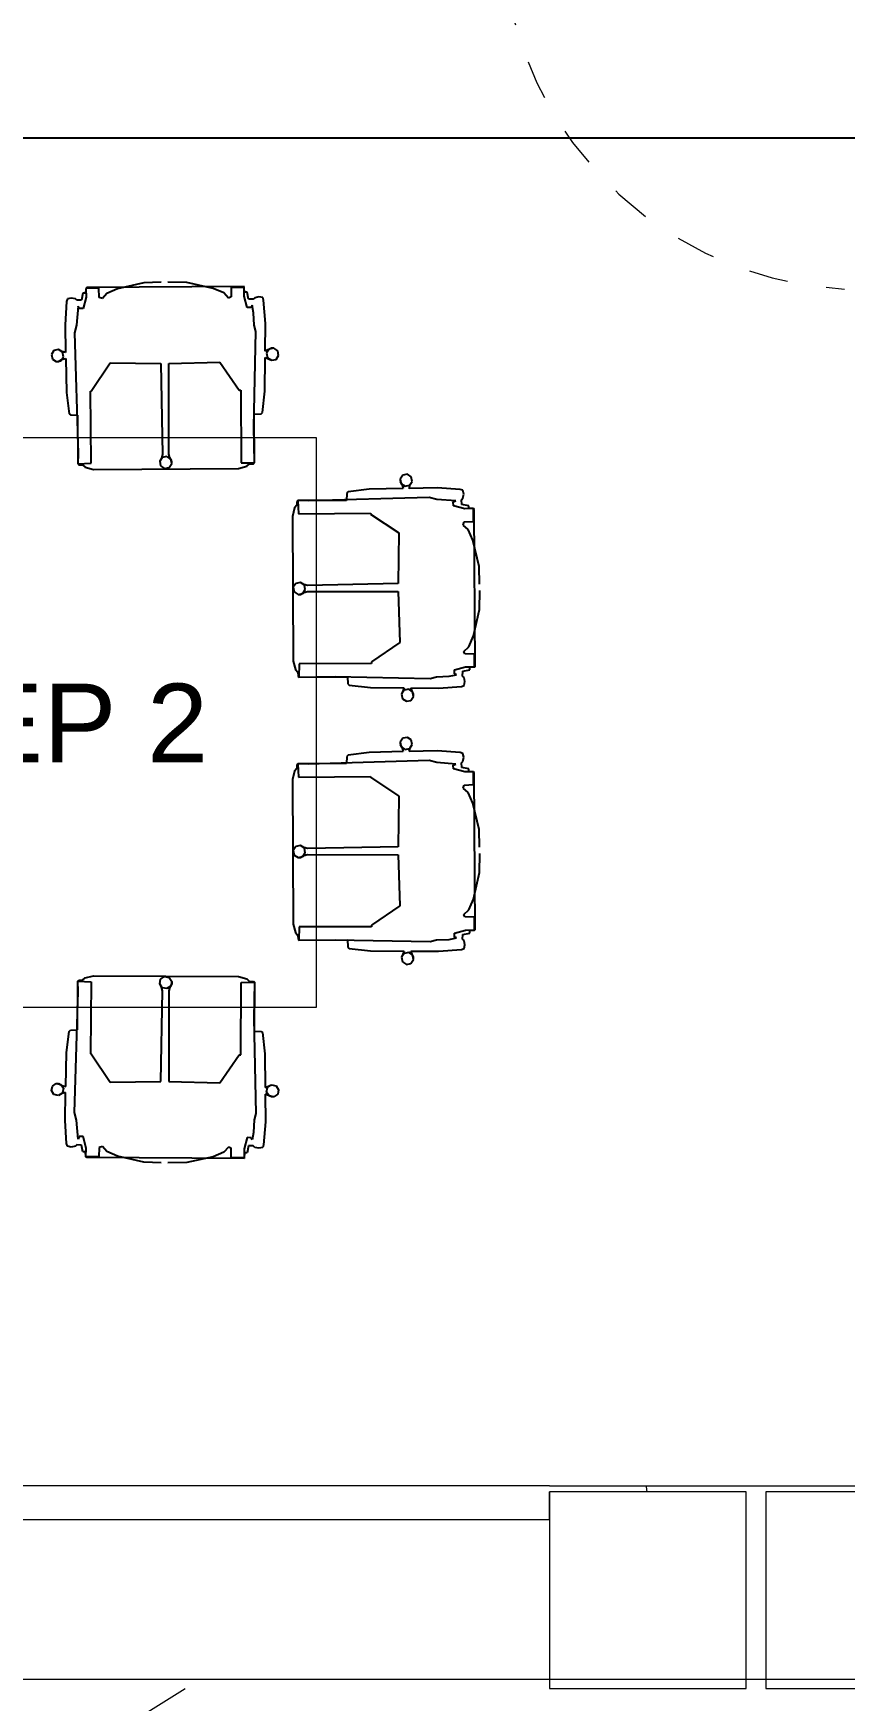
# Model space of a CAD drawing. Header units: millimetres. Extents: x 38 to 139, y 58 to 123.
# Drawn here: x 81.101 to 83.163, y 77.862 to 82.105 of the extents above; entities that cross this region are included whole.
import ezdxf

# ---------------------------------------------------------------- set-up
doc = ezdxf.new("R2010")
doc.units = ezdxf.units.MM
doc.linetypes.add('Dash 1_16_', pattern=[0.003174, 0.001587, -0.001587])
doc.linetypes.add('Hidden', pattern=[7.14375, 4.7625, -2.38125])
for name, color, linetype, lineweight in [('A-----NPP', 7, 'Continuous', 9), ('A-DOORSYM', 7, 'Continuous', 9), ('A-FLOROTM', 7, 'Continuous', 9), ('A-WALL', 7, 'Continuous', 9), ('DIMENSION', 1, 'Continuous', 25), ('MOB - BAT', 7, 'Continuous', 5), ('S-COLSPRM', 7, 'Continuous', 9)]:
    doc.layers.add(name, color=color, linetype=linetype, lineweight=lineweight)
doc.layers.add('estructura', color=7, linetype='Continuous')
doc.layers.add('Sectores', color=3, linetype='Continuous')
doc.styles.add('ARIALNARROW', font='ARIALN.TTF')
doc.styles.add('MtXpl_Arial_Unicode_', font='ARIALUNI.ttf')
doc.dimstyles.new('C', dxfattribs={"dimscale": 1.5, "dimtxt": 0.15, "dimasz": 0.08, "dimexe": 0.01, "dimexo": 0, "dimgap": 0.025, "dimtad": 1, "dimzin": 0, "dimdsep": 46, "dimtxsty": 'ARIALNARROW', "dimblk": 'OBLIQUE', "dimcen": 0, "dimclrd": 256, "dimclre": 256, "dimclrt": 256, "dimadec": 0, "dimazin": 0, "dimtfac": 1.666667, "dimtofl": 0, "dimtmove": 0, "dimatfit": 0, "dimldrblk": 'OBLIQUE', "dimfxl": 0.1, "dimtolj": 1, "dimtzin": 0, "dimarcsym": 0})

# ---------------------------------------------------------------- blocks, each defined once
blk = doc.blocks.new('_Oblique')
at = {"layer": 'estructura', "color": 0, "lineweight": -2}
blk.add_line((-0.5, -0.5), (0.5, 0.5), dxfattribs=at)
blk = doc.blocks.new('*D100')
at = {"layer": 'Defpoints', "color": 0}
for p in [(77.525882, 81.838709), (83.363387, 81.838709), (83.363387, 81.086479)]:
    blk.add_point(p, dxfattribs=at)
at = {"layer": 'DIMENSION', "lineweight": -2}
for p, q in [((77.525882, 81.838709), (77.525882, 81.828709)), ((77.525882, 81.838709), (83.363387, 81.838709)), ((83.363387, 81.086479), (83.363387, 81.848709))]:
    blk.add_line(p, q, dxfattribs=at)
at = {"layer": 'DIMENSION', "lineweight": -2, "xscale": 0.08, "yscale": 0.08, "zscale": 0.08, "rotation": 180}
blk.add_blockref('_Oblique', (77.525882, 81.838709), dxfattribs=at)
at = {"layer": 'DIMENSION', "lineweight": -2, "xscale": 0.08, "yscale": 0.08, "zscale": 0.08}
blk.add_blockref('_Oblique', (83.363387, 81.838709), dxfattribs=at)
at = {"layer": 'DIMENSION', "insert": (80.444634, 81.940285), "char_height": 0.15, "attachment_point": 5, "style": 'ARIALNARROW'}
blk.add_mtext('\\A1;5.84', dxfattribs=at)

msp = doc.modelspace()

# ---------------------------------------------------------------- linework, layer by layer
at = {"color": 252, "linetype": 'Continuous'}
for p, q in [((81.234078, 81.455996), (81.233329, 81.443828)), ((81.236479, 81.458061), (81.234078, 81.455996)), ((81.266828, 81.456394), (81.234078, 81.455996)), ((81.234078, 81.455996), (81.23453, 81.433833)), ((81.6365, 81.460584), (81.236479, 81.458061)), ((81.267809, 81.432432), (81.266828, 81.456394)), ((81.314225, 81.45445), (81.287095, 81.442589)), ((81.381344, 81.470171), (81.314225, 81.45445)), ((81.425967, 81.471546), (81.381344, 81.470171)), ((81.490743, 81.470863), (81.442392, 81.47174)), ((81.558036, 81.455993), (81.490743, 81.470863)), ((81.585315, 81.444477), (81.558036, 81.455993)), ((81.60392, 81.458528), (81.603253, 81.434308)), ((81.636673, 81.458545), (81.60392, 81.458528)), ((81.636672, 81.435763), (81.6365, 81.460584)), ((81.637575, 81.446387), (81.636673, 81.458545)), ((81.185003, 81.422455), (81.181086, 81.363541)), ((81.18736, 81.429266), (81.185003, 81.422455)), ((81.197007, 81.43127), (81.18736, 81.429266)), ((81.207644, 81.429271), (81.197007, 81.43127)), ((81.211183, 81.425615), (81.207644, 81.429271)), ((81.214411, 81.411074), (81.210342, 81.362731)), ((81.223293, 81.426102), (81.211183, 81.425615)), ((81.216807, 81.404674), (81.214411, 81.411074)), ((81.22658, 81.443746), (81.223293, 81.426102)), ((81.233329, 81.443828), (81.22658, 81.443746)), ((81.23453, 81.433833), (81.22683, 81.404737)), ((81.276075, 81.429981), (81.267809, 81.432432)), ((81.287095, 81.442589), (81.276075, 81.429981)), ((81.597092, 81.431343), (81.585315, 81.444477)), ((81.603253, 81.434308), (81.597092, 81.431343)), ((81.644569, 81.407382), (81.636672, 81.435763)), ((81.644324, 81.446391), (81.637575, 81.446387)), ((81.647868, 81.428524), (81.644324, 81.446391)), ((81.659877, 81.428367), (81.647868, 81.428524)), ((81.65653, 81.412831), (81.654592, 81.407445)), ((81.660543, 81.39388), (81.65653, 81.412831)), ((81.663441, 81.432156), (81.659877, 81.428367)), ((81.674052, 81.43429), (81.663441, 81.432156)), ((81.683724, 81.432409), (81.674052, 81.43429)), ((81.686167, 81.425628), (81.683724, 81.432409)), ((81.69083, 81.366761), (81.686167, 81.425628)), ((81.22683, 81.404737), (81.216807, 81.404674)), ((81.654592, 81.407445), (81.644569, 81.407382)), ((81.661671, 81.362273), (81.660543, 81.39388)), ((81.181086, 81.363541), (81.182499, 81.29257)), ((81.210342, 81.362731), (81.205552, 81.343051)), ((81.205552, 81.343051), (81.214411, 81.035539)), ((81.661241, 81.104012), (81.665859, 81.345966)), ((81.665859, 81.345966), (81.661671, 81.362273)), ((81.690319, 81.296439), (81.69083, 81.366761)), ((81.153005, 81.297744), (81.146425, 81.287761)), ((81.153005, 81.297744), (81.146425, 81.287761)), ((81.146425, 81.287761), (81.148832, 81.276049)), ((81.146425, 81.287761), (81.148832, 81.276049)), ((81.164716, 81.300151), (81.153005, 81.297744)), ((81.164716, 81.300151), (81.153005, 81.297744)), ((81.1747, 81.293571), (81.164716, 81.300151)), ((81.173009, 81.295241), (81.164716, 81.300151)), ((81.182499, 81.29257), (81.173009, 81.295241)), ((81.177106, 81.28186), (81.1747, 81.293571)), ((81.705813, 81.303577), (81.690319, 81.296439)), ((81.700196, 81.301209), (81.693617, 81.291225)), ((81.693617, 81.291225), (81.696023, 81.279514)), ((81.711908, 81.303615), (81.700196, 81.301209)), ((81.711908, 81.303615), (81.705813, 81.303577)), ((81.721891, 81.297036), (81.711908, 81.303615)), ((81.721891, 81.297036), (81.711908, 81.303615)), ((81.717718, 81.275341), (81.724298, 81.285324)), ((81.717718, 81.275341), (81.724298, 81.285324)), ((81.724298, 81.285324), (81.721891, 81.297036)), ((81.721891, 81.297036), (81.721891, 81.297036)), ((81.724298, 81.285324), (81.721891, 81.297036)), ((81.721891, 81.297036), (81.721891, 81.297036)), ((81.148832, 81.276049), (81.158815, 81.26947)), ((81.148832, 81.276049), (81.158815, 81.26947)), ((81.158815, 81.26947), (81.170527, 81.271876)), ((81.158815, 81.26947), (81.16491, 81.269508)), ((81.16491, 81.269508), (81.173172, 81.274555)), ((81.170527, 81.271876), (81.177106, 81.28186)), ((81.173172, 81.274555), (81.182772, 81.277261)), ((81.182772, 81.277261), (81.184833, 81.190869)), ((81.247841, 81.194314), (81.295949, 81.266507)), ((81.295949, 81.266507), (81.424799, 81.264587)), ((81.424799, 81.264587), (81.429311, 81.033599)), ((81.444642, 81.033696), (81.445029, 81.26469)), ((81.445029, 81.26469), (81.575017, 81.268274)), ((81.575017, 81.268274), (81.624035, 81.196696)), ((81.689273, 81.194182), (81.690233, 81.27995)), ((81.690233, 81.27995), (81.706007, 81.272934)), ((81.696023, 81.279514), (81.706007, 81.272934)), ((81.706007, 81.272934), (81.717718, 81.275341)), ((81.706007, 81.272934), (81.717718, 81.275341)), ((81.184833, 81.190869), (81.191406, 81.136913)), ((81.245684, 81.194301), (81.247841, 81.194314)), ((81.247426, 81.011205), (81.245684, 81.194301)), ((81.624035, 81.196696), (81.628381, 81.196723)), ((81.628381, 81.196723), (81.628969, 81.012309)), ((81.683381, 81.140029), (81.689273, 81.194182)), ((81.191406, 81.136913), (81.195136, 81.133795)), ((81.195136, 81.133795), (81.213132, 81.133178)), ((81.213132, 81.133178), (81.213676, 81.009105)), ((81.661703, 81.136018), (81.67969, 81.136862)), ((81.662731, 81.011948), (81.661703, 81.136018)), ((81.67969, 81.136862), (81.683381, 81.140029)), ((81.662731, 81.011948), (81.661241, 81.104012)), ((81.214411, 81.035539), (81.213676, 81.009105)), ((81.429311, 81.033599), (81.426663, 81.02419)), ((81.447372, 81.02433), (81.444642, 81.033696)), ((81.213676, 81.009105), (81.247426, 81.011205)), ((81.213676, 81.009105), (81.215879, 81.006931)), ((81.215879, 81.006931), (81.225412, 81.006992)), ((81.225412, 81.006992), (81.232368, 81.000686)), ((81.232368, 81.000686), (81.253757, 80.995403)), ((81.253757, 80.995403), (81.622061, 80.997735)), ((81.428333, 81.025881), (81.421753, 81.015897)), ((81.426663, 81.02419), (81.421753, 81.015897)), ((81.421753, 81.015897), (81.42416, 81.004186)), ((81.421753, 81.015897), (81.42416, 81.004186)), ((81.42416, 81.004186), (81.434143, 80.997606)), ((81.42416, 81.004186), (81.434143, 80.997606)), ((81.440044, 81.028287), (81.428333, 81.025881)), ((81.434143, 80.997606), (81.445855, 81.000013)), ((81.434143, 80.997606), (81.445855, 81.000013)), ((81.450028, 81.021708), (81.440044, 81.028287)), ((81.445855, 81.000013), (81.452434, 81.009996)), ((81.445855, 81.000013), (81.452434, 81.009996)), ((81.452396, 81.016091), (81.447372, 81.02433)), ((81.452434, 81.009996), (81.450028, 81.021708)), ((81.452434, 81.009996), (81.452396, 81.016091)), ((81.622061, 80.997735), (81.643381, 81.003289)), ((81.628969, 81.012309), (81.662731, 81.011948)), ((81.643381, 81.003289), (81.650256, 81.009681)), ((81.650256, 81.009681), (81.660556, 81.009747)), ((81.660556, 81.009747), (81.662731, 81.011948)), ((81.954618, 80.944649), (81.900663, 80.938077)), ((82.04101, 80.94671), (81.954618, 80.944649)), ((82.039798, 80.980651), (82.033219, 80.970667)), ((82.039798, 80.980651), (82.033219, 80.970667)), ((82.033219, 80.970667), (82.035626, 80.958956)), ((82.033219, 80.970667), (82.033257, 80.964572)), ((82.033257, 80.964572), (82.038304, 80.956311)), ((82.035626, 80.958956), (82.045609, 80.952376)), ((82.038304, 80.956311), (82.04101, 80.94671)), ((82.05151, 80.983057), (82.039798, 80.980651)), ((82.05151, 80.983057), (82.039798, 80.980651)), ((82.045609, 80.952376), (82.057321, 80.954783)), ((82.061493, 80.976478), (82.05151, 80.983057)), ((82.061493, 80.976478), (82.05151, 80.983057)), ((82.056319, 80.946984), (82.05899, 80.956474)), ((82.12729, 80.948396), (82.056319, 80.946984)), ((82.057321, 80.954783), (82.0639, 80.964766)), ((82.05899, 80.956474), (82.0639, 80.964766)), ((82.0639, 80.964766), (82.061493, 80.976478)), ((82.0639, 80.964766), (82.061493, 80.976478)), ((82.186204, 80.944479), (82.12729, 80.948396)), ((82.193015, 80.942122), (82.186204, 80.944479)), ((81.770741, 80.90407), (81.764435, 80.897114)), ((81.772854, 80.915807), (81.77068, 80.913604)), ((81.77068, 80.913604), (81.770741, 80.90407)), ((81.896928, 80.91635), (81.772854, 80.915807)), ((81.772854, 80.915807), (81.774954, 80.882056)), ((81.799288, 80.915071), (81.772854, 80.915807)), ((82.1068, 80.92393), (81.799288, 80.915071)), ((81.897544, 80.934347), (81.896928, 80.91635)), ((81.900663, 80.938077), (81.897544, 80.934347)), ((82.12648, 80.91914), (82.1068, 80.92393)), ((82.174823, 80.915071), (82.12648, 80.91914)), ((82.168423, 80.912676), (82.174823, 80.915071)), ((82.168486, 80.902653), (82.168423, 80.912676)), ((82.197582, 80.894952), (82.168486, 80.902653)), ((82.189364, 80.9183), (82.19302, 80.921838)), ((82.189851, 80.90619), (82.189364, 80.9183)), ((82.207495, 80.902902), (82.189851, 80.90619)), ((82.195019, 80.932475), (82.193015, 80.942122)), ((82.19302, 80.921838), (82.195019, 80.932475)), ((82.207577, 80.896153), (82.207495, 80.902902)), ((81.764435, 80.897114), (81.759152, 80.875726)), ((81.759152, 80.875726), (81.761484, 80.507422)), ((81.774954, 80.882056), (81.95805, 80.883799)), ((81.95805, 80.883799), (81.958063, 80.881642)), ((81.958063, 80.881642), (82.030256, 80.833534)), ((82.19373, 80.853408), (82.196181, 80.861674)), ((82.196181, 80.861674), (82.220143, 80.862655)), ((82.219745, 80.895405), (82.197582, 80.894952)), ((82.219745, 80.895405), (82.207577, 80.896153)), ((82.220143, 80.862655), (82.219745, 80.895405)), ((82.22181, 80.893003), (82.219745, 80.895405)), ((82.224333, 80.492983), (82.22181, 80.893003)), ((82.030256, 80.833534), (82.028336, 80.704683)), ((82.206338, 80.842388), (82.19373, 80.853408)), ((82.218199, 80.815258), (82.206338, 80.842388)), ((82.23392, 80.748139), (82.218199, 80.815258)), ((82.235295, 80.703515), (82.23392, 80.748139)), ((81.767935, 80.705323), (81.761355, 80.695339)), ((81.767935, 80.705323), (81.761355, 80.695339)), ((81.761355, 80.695339), (81.763762, 80.683628)), ((81.761355, 80.695339), (81.763762, 80.683628)), ((81.779647, 80.70773), (81.767935, 80.705323)), ((81.779647, 80.70773), (81.767935, 80.705323)), ((81.78963, 80.70115), (81.779647, 80.70773)), ((81.787939, 80.70282), (81.779647, 80.70773)), ((81.797348, 80.700171), (81.787939, 80.70282)), ((81.792037, 80.689438), (81.78963, 80.70115)), ((82.028336, 80.704683), (81.797348, 80.700171)), ((81.763762, 80.683628), (81.773745, 80.677048)), ((81.763762, 80.683628), (81.773745, 80.677048)), ((81.773745, 80.677048), (81.785457, 80.679455)), ((81.773745, 80.677048), (81.779841, 80.677087)), ((81.779841, 80.677087), (81.788079, 80.68211)), ((81.785457, 80.679455), (81.792037, 80.689438)), ((81.788079, 80.68211), (81.797445, 80.68484)), ((81.797445, 80.68484), (82.028439, 80.684454)), ((82.028439, 80.684454), (82.032023, 80.554466)), ((82.234612, 80.638739), (82.235489, 80.687091)), ((82.219742, 80.571446), (82.234612, 80.638739)), ((82.208226, 80.544168), (82.219742, 80.571446)), ((82.032023, 80.554466), (81.960445, 80.505448)), ((82.195092, 80.532391), (82.208226, 80.544168)), ((82.198057, 80.526229), (82.195092, 80.532391)), ((82.222277, 80.525563), (82.198057, 80.526229)), ((82.222294, 80.49281), (82.222277, 80.525563)), ((81.761484, 80.507422), (81.767038, 80.486102)), ((81.767038, 80.486102), (81.77343, 80.479226)), ((81.77343, 80.479226), (81.773496, 80.468927)), ((81.776058, 80.500513), (81.775697, 80.466752)), ((81.960473, 80.501102), (81.776058, 80.500513)), ((81.960445, 80.505448), (81.960473, 80.501102)), ((82.171131, 80.484914), (82.199512, 80.492811)), ((82.171194, 80.474891), (82.171131, 80.484914)), ((82.192117, 80.469606), (82.192273, 80.481614)), ((82.192273, 80.481614), (82.21014, 80.485158)), ((82.199512, 80.492811), (82.224333, 80.492983)), ((82.210136, 80.491908), (82.222294, 80.49281)), ((82.21014, 80.485158), (82.210136, 80.491908)), ((81.773496, 80.468927), (81.775697, 80.466752)), ((81.775697, 80.466752), (81.867762, 80.468241)), ((81.775697, 80.466752), (81.899767, 80.467779)), ((81.867762, 80.468241), (82.109715, 80.463623)), ((81.899767, 80.467779), (81.900611, 80.449792)), ((81.900611, 80.449792), (81.903778, 80.446102)), ((81.903778, 80.446102), (81.957931, 80.44021)), ((81.957931, 80.44021), (82.043699, 80.439249)), ((82.043699, 80.439249), (82.036683, 80.423476)), ((82.054974, 80.435866), (82.043263, 80.433459)), ((82.064958, 80.429286), (82.054974, 80.435866)), ((82.067326, 80.42367), (82.060188, 80.439164)), ((82.060188, 80.439164), (82.13051, 80.438653)), ((82.109715, 80.463623), (82.126022, 80.467812)), ((82.126022, 80.467812), (82.157629, 80.468939)), ((82.13051, 80.438653), (82.189377, 80.443316)), ((82.157629, 80.468939), (82.17658, 80.472952)), ((82.17658, 80.472952), (82.171194, 80.474891)), ((82.189377, 80.443316), (82.196158, 80.445759)), ((82.195905, 80.466041), (82.192117, 80.469606)), ((82.198039, 80.45543), (82.195905, 80.466041)), ((82.196158, 80.445759), (82.198039, 80.45543)), ((82.043263, 80.433459), (82.036683, 80.423476)), ((82.036683, 80.423476), (82.03909, 80.411764)), ((82.036683, 80.423476), (82.03909, 80.411764)), ((82.03909, 80.411764), (82.049073, 80.405185)), ((82.03909, 80.411764), (82.049073, 80.405185)), ((82.049073, 80.405185), (82.060785, 80.407591)), ((82.049073, 80.405185), (82.060785, 80.407591)), ((82.060785, 80.407591), (82.067364, 80.417575)), ((82.060785, 80.407591), (82.067364, 80.417575)), ((82.060785, 80.407591), (82.060785, 80.407591)), ((82.060785, 80.407591), (82.060785, 80.407591)), ((82.067364, 80.417575), (82.064958, 80.429286)), ((82.067364, 80.417575), (82.067326, 80.42367)), ((82.039798, 80.31115), (82.033219, 80.301167)), ((82.039798, 80.31115), (82.033219, 80.301167)), ((82.05151, 80.313557), (82.039798, 80.31115)), ((82.05151, 80.313557), (82.039798, 80.31115)), ((82.061493, 80.306977), (82.05151, 80.313557)), ((82.061493, 80.306977), (82.05151, 80.313557)), ((81.900663, 80.268576), (81.897544, 80.264846)), ((81.954618, 80.275149), (81.900663, 80.268576)), ((82.04101, 80.27721), (81.954618, 80.275149)), ((82.033219, 80.301167), (82.035626, 80.289455)), ((82.033219, 80.301167), (82.033257, 80.295071)), ((82.033257, 80.295071), (82.038304, 80.28681)), ((82.035626, 80.289455), (82.045609, 80.282875)), ((82.038304, 80.28681), (82.04101, 80.27721)), ((82.045609, 80.282875), (82.057321, 80.285282)), ((82.056319, 80.277483), (82.05899, 80.286973)), ((82.12729, 80.278895), (82.056319, 80.277483)), ((82.057321, 80.285282), (82.0639, 80.295265)), ((82.05899, 80.286973), (82.0639, 80.295265)), ((82.0639, 80.295265), (82.061493, 80.306977)), ((82.0639, 80.295265), (82.061493, 80.306977)), ((82.186204, 80.274979), (82.12729, 80.278895)), ((82.193015, 80.272622), (82.186204, 80.274979)), ((82.195019, 80.262975), (82.193015, 80.272622)), ((81.764435, 80.227613), (81.759152, 80.206225)), ((81.770741, 80.23457), (81.764435, 80.227613)), ((81.772854, 80.246306), (81.77068, 80.244103)), ((81.77068, 80.244103), (81.770741, 80.23457)), ((81.896928, 80.246849), (81.772854, 80.246306)), ((81.772854, 80.246306), (81.774954, 80.212555)), ((81.799288, 80.24557), (81.772854, 80.246306)), ((82.1068, 80.254429), (81.799288, 80.24557)), ((81.897544, 80.264846), (81.896928, 80.246849)), ((82.12648, 80.24964), (82.1068, 80.254429)), ((82.174823, 80.245571), (82.12648, 80.24964)), ((82.168423, 80.243175), (82.174823, 80.245571)), ((82.168486, 80.233152), (82.168423, 80.243175)), ((82.197582, 80.225452), (82.168486, 80.233152)), ((82.189364, 80.248799), (82.19302, 80.252337)), ((82.189851, 80.236689), (82.189364, 80.248799)), ((82.207495, 80.233402), (82.189851, 80.236689)), ((82.19302, 80.252337), (82.195019, 80.262975)), ((82.219745, 80.225904), (82.197582, 80.225452)), ((82.207577, 80.226652), (82.207495, 80.233402)), ((82.219745, 80.225904), (82.207577, 80.226652)), ((82.220143, 80.193154), (82.219745, 80.225904)), ((82.22181, 80.223503), (82.219745, 80.225904)), ((82.224333, 79.823482), (82.22181, 80.223503)), ((81.759152, 80.206225), (81.761484, 79.837921)), ((81.774954, 80.212555), (81.95805, 80.214298)), ((81.95805, 80.214298), (81.958063, 80.212141)), ((81.958063, 80.212141), (82.030256, 80.164033)), ((82.19373, 80.183907), (82.196181, 80.192173)), ((82.206338, 80.172887), (82.19373, 80.183907)), ((82.196181, 80.192173), (82.220143, 80.193154)), ((82.030256, 80.164033), (82.028336, 80.035182)), ((82.218199, 80.145757), (82.206338, 80.172887)), ((82.23392, 80.078638), (82.218199, 80.145757)), ((82.235295, 80.034015), (82.23392, 80.078638)), ((81.767935, 80.035822), (81.761355, 80.025839)), ((81.767935, 80.035822), (81.761355, 80.025839)), ((81.761355, 80.025839), (81.763762, 80.014127)), ((81.761355, 80.025839), (81.763762, 80.014127)), ((81.763762, 80.014127), (81.773745, 80.007548)), ((81.763762, 80.014127), (81.773745, 80.007548)), ((81.779647, 80.038229), (81.767935, 80.035822)), ((81.779647, 80.038229), (81.767935, 80.035822)), ((81.78963, 80.031649), (81.779647, 80.038229)), ((81.787939, 80.033319), (81.779647, 80.038229)), ((81.779841, 80.007586), (81.788079, 80.01261)), ((81.785457, 80.009954), (81.792037, 80.019938)), ((81.797348, 80.030671), (81.787939, 80.033319)), ((81.788079, 80.01261), (81.797445, 80.015339)), ((81.792037, 80.019938), (81.78963, 80.031649)), ((82.028336, 80.035182), (81.797348, 80.030671)), ((81.797445, 80.015339), (82.028439, 80.014953)), ((82.028439, 80.014953), (82.032023, 79.884965)), ((82.234612, 79.969239), (82.235489, 80.01759)), ((81.773745, 80.007548), (81.785457, 80.009954)), ((81.773745, 80.007548), (81.779841, 80.007586)), ((82.219742, 79.901945), (82.234612, 79.969239)), ((82.032023, 79.884965), (81.960445, 79.835947)), ((82.208226, 79.874667), (82.219742, 79.901945)), ((82.195092, 79.86289), (82.208226, 79.874667)), ((82.198057, 79.856729), (82.195092, 79.86289)), ((82.222277, 79.856062), (82.198057, 79.856729)), ((82.222294, 79.823309), (82.222277, 79.856062)), ((81.761484, 79.837921), (81.767038, 79.816601)), ((81.767038, 79.816601), (81.77343, 79.809726)), ((81.77343, 79.809726), (81.773496, 79.799426)), ((81.773496, 79.799426), (81.775697, 79.797251)), ((81.776058, 79.831013), (81.775697, 79.797251)), ((81.960473, 79.831601), (81.776058, 79.831013)), ((81.960445, 79.835947), (81.960473, 79.831601)), ((82.126022, 79.798311), (82.157629, 79.799439)), ((82.157629, 79.799439), (82.17658, 79.803452)), ((82.171131, 79.815413), (82.199512, 79.82331)), ((82.171194, 79.80539), (82.171131, 79.815413)), ((82.17658, 79.803452), (82.171194, 79.80539)), ((82.192117, 79.800105), (82.192273, 79.812114)), ((82.195905, 79.796541), (82.192117, 79.800105)), ((82.192273, 79.812114), (82.21014, 79.815657)), ((82.199512, 79.82331), (82.224333, 79.823482)), ((82.210136, 79.822407), (82.222294, 79.823309)), ((82.21014, 79.815657), (82.210136, 79.822407)), ((81.775697, 79.797251), (81.867762, 79.798741)), ((81.775697, 79.797251), (81.899767, 79.798278)), ((81.867762, 79.798741), (82.109715, 79.794123)), ((81.899767, 79.798278), (81.900611, 79.780292)), ((81.900611, 79.780292), (81.903778, 79.776601)), ((81.903778, 79.776601), (81.957931, 79.770709)), ((81.957931, 79.770709), (82.043699, 79.769749)), ((82.043699, 79.769749), (82.036683, 79.753975)), ((82.043263, 79.763959), (82.036683, 79.753975)), ((82.054974, 79.766365), (82.043263, 79.763959)), ((82.064958, 79.759786), (82.054974, 79.766365)), ((82.067326, 79.754169), (82.060188, 79.769663)), ((82.060188, 79.769663), (82.13051, 79.769152)), ((82.067364, 79.748074), (82.064958, 79.759786)), ((82.109715, 79.794123), (82.126022, 79.798311)), ((82.13051, 79.769152), (82.189377, 79.773815)), ((82.189377, 79.773815), (82.196158, 79.776258)), ((82.198039, 79.78593), (82.195905, 79.796541)), ((82.196158, 79.776258), (82.198039, 79.78593)), ((82.036683, 79.753975), (82.03909, 79.742264)), ((82.036683, 79.753975), (82.03909, 79.742264)), ((82.03909, 79.742264), (82.049073, 79.735684)), ((82.03909, 79.742264), (82.049073, 79.735684)), ((82.049073, 79.735684), (82.060785, 79.738091)), ((82.049073, 79.735684), (82.060785, 79.738091)), ((82.060785, 79.738091), (82.067364, 79.748074)), ((82.060785, 79.738091), (82.067364, 79.748074)), ((82.060785, 79.738091), (82.060785, 79.738091)), ((82.060785, 79.738091), (82.060785, 79.738091)), ((82.067364, 79.748074), (82.067326, 79.754169)), ((81.213132, 79.569184), (81.213676, 79.693258)), ((81.213676, 79.693258), (81.215879, 79.695431)), ((81.213676, 79.693258), (81.247426, 79.691158)), ((81.214411, 79.666824), (81.213676, 79.693258)), ((81.215879, 79.695431), (81.225412, 79.695371)), ((81.225412, 79.695371), (81.232368, 79.701676)), ((81.232368, 79.701676), (81.253757, 79.70696)), ((81.247426, 79.691158), (81.245684, 79.508062)), ((81.253757, 79.70696), (81.622061, 79.704628)), ((81.421753, 79.686465), (81.42416, 79.698177)), ((81.421753, 79.686465), (81.42416, 79.698177)), ((81.428333, 79.676482), (81.421753, 79.686465)), ((81.426663, 79.678173), (81.421753, 79.686465)), ((81.42416, 79.698177), (81.434143, 79.704756)), ((81.42416, 79.698177), (81.434143, 79.704756)), ((81.429311, 79.668764), (81.426663, 79.678173)), ((81.440044, 79.674075), (81.428333, 79.676482)), ((81.434143, 79.704756), (81.445855, 79.70235)), ((81.434143, 79.704756), (81.445855, 79.70235)), ((81.450028, 79.680655), (81.440044, 79.674075)), ((81.447372, 79.678033), (81.444642, 79.668667)), ((81.445855, 79.70235), (81.452434, 79.692366)), ((81.445855, 79.70235), (81.452434, 79.692366)), ((81.452396, 79.686271), (81.447372, 79.678033)), ((81.452434, 79.692366), (81.450028, 79.680655)), ((81.452434, 79.692366), (81.452396, 79.686271)), ((81.622061, 79.704628), (81.643381, 79.699074)), ((81.628381, 79.505639), (81.628969, 79.690054)), ((81.628969, 79.690054), (81.662731, 79.690415)), ((81.643381, 79.699074), (81.650256, 79.692681)), ((81.650256, 79.692681), (81.660556, 79.692616)), ((81.660556, 79.692616), (81.662731, 79.690415)), ((81.662731, 79.690415), (81.661241, 79.59835)), ((81.662731, 79.690415), (81.661703, 79.566344)), ((81.205552, 79.359312), (81.214411, 79.666824)), ((81.424799, 79.437775), (81.429311, 79.668764)), ((81.444642, 79.668667), (81.445029, 79.437672)), ((81.661241, 79.59835), (81.665859, 79.356397)), ((81.184833, 79.511494), (81.191406, 79.565449)), ((81.191406, 79.565449), (81.195136, 79.568568)), ((81.195136, 79.568568), (81.213132, 79.569184)), ((81.661703, 79.566344), (81.67969, 79.5655)), ((81.67969, 79.5655), (81.683381, 79.562334)), ((81.683381, 79.562334), (81.689273, 79.50818)), ((81.182772, 79.425101), (81.184833, 79.511494)), ((81.245684, 79.508062), (81.247841, 79.508048)), ((81.247841, 79.508048), (81.295949, 79.435855)), ((81.575017, 79.434088), (81.624035, 79.505667)), ((81.624035, 79.505667), (81.628381, 79.505639)), ((81.689273, 79.50818), (81.690233, 79.422413)), ((81.146425, 79.414602), (81.148832, 79.426313)), ((81.146425, 79.414602), (81.148832, 79.426313)), ((81.148832, 79.426313), (81.158815, 79.432893)), ((81.148832, 79.426313), (81.158815, 79.432893)), ((81.158815, 79.432893), (81.170527, 79.430486)), ((81.158815, 79.432893), (81.16491, 79.432854)), ((81.16491, 79.432854), (81.173172, 79.427807)), ((81.170527, 79.430486), (81.177106, 79.420503)), ((81.173172, 79.427807), (81.182772, 79.425101)), ((81.177106, 79.420503), (81.1747, 79.408791)), ((81.295949, 79.435855), (81.424799, 79.437775)), ((81.445029, 79.437672), (81.575017, 79.434088)), ((81.690233, 79.422413), (81.706007, 79.429428)), ((81.693617, 79.411137), (81.696023, 79.422849)), ((81.696023, 79.422849), (81.706007, 79.429428)), ((81.706007, 79.429428), (81.717718, 79.427022)), ((81.706007, 79.429428), (81.717718, 79.427022)), ((81.717718, 79.427022), (81.724298, 79.417038)), ((81.717718, 79.427022), (81.724298, 79.417038)), ((81.153005, 79.404618), (81.146425, 79.414602)), ((81.153005, 79.404618), (81.146425, 79.414602)), ((81.164716, 79.402211), (81.153005, 79.404618)), ((81.164716, 79.402211), (81.153005, 79.404618)), ((81.1747, 79.408791), (81.164716, 79.402211)), ((81.173009, 79.407121), (81.164716, 79.402211)), ((81.182499, 79.409793), (81.173009, 79.407121)), ((81.181086, 79.338821), (81.182499, 79.409793)), ((81.705813, 79.398786), (81.690319, 79.405924)), ((81.690319, 79.405924), (81.69083, 79.335602)), ((81.700196, 79.401154), (81.693617, 79.411137)), ((81.711908, 79.398747), (81.700196, 79.401154)), ((81.711908, 79.398747), (81.705813, 79.398786)), ((81.721891, 79.405327), (81.711908, 79.398747)), ((81.721891, 79.405327), (81.711908, 79.398747)), ((81.724298, 79.417038), (81.721891, 79.405327)), ((81.724298, 79.417038), (81.721891, 79.405327)), ((81.721891, 79.405327), (81.721891, 79.405327)), ((81.721891, 79.405327), (81.721891, 79.405327)), ((81.185003, 79.279908), (81.181086, 79.338821)), ((81.210342, 79.339632), (81.205552, 79.359312)), ((81.214411, 79.291289), (81.210342, 79.339632)), ((81.661671, 79.340089), (81.660543, 79.308483)), ((81.665859, 79.356397), (81.661671, 79.340089)), ((81.69083, 79.335602), (81.686167, 79.276735)), ((81.216807, 79.297689), (81.214411, 79.291289)), ((81.22683, 79.297625), (81.216807, 79.297689)), ((81.23453, 79.26853), (81.22683, 79.297625)), ((81.644569, 79.294981), (81.636672, 79.266599)), ((81.654592, 79.294917), (81.644569, 79.294981)), ((81.65653, 79.289531), (81.654592, 79.294917)), ((81.660543, 79.308483), (81.65653, 79.289531)), ((81.18736, 79.273097), (81.185003, 79.279908)), ((81.197007, 79.271093), (81.18736, 79.273097)), ((81.207644, 79.273092), (81.197007, 79.271093)), ((81.211183, 79.276747), (81.207644, 79.273092)), ((81.223293, 79.27626), (81.211183, 79.276747)), ((81.22658, 79.258616), (81.223293, 79.27626)), ((81.233329, 79.258534), (81.22658, 79.258616)), ((81.234078, 79.246367), (81.233329, 79.258534)), ((81.234078, 79.246367), (81.23453, 79.26853)), ((81.267809, 79.269931), (81.266828, 79.245969)), ((81.276075, 79.272382), (81.267809, 79.269931)), ((81.287095, 79.259774), (81.276075, 79.272382)), ((81.314225, 79.247913), (81.287095, 79.259774)), ((81.381344, 79.232192), (81.314225, 79.247913)), ((81.585315, 79.257886), (81.558036, 79.246369)), ((81.597092, 79.27102), (81.585315, 79.257886)), ((81.603253, 79.268054), (81.597092, 79.27102)), ((81.60392, 79.243835), (81.603253, 79.268054)), ((81.636672, 79.266599), (81.6365, 79.241779)), ((81.637575, 79.255975), (81.636673, 79.243818)), ((81.644324, 79.255972), (81.637575, 79.255975)), ((81.647868, 79.273838), (81.644324, 79.255972)), ((81.659877, 79.273995), (81.647868, 79.273838)), ((81.663441, 79.270206), (81.659877, 79.273995)), ((81.674052, 79.268072), (81.663441, 79.270206)), ((81.683724, 79.269954), (81.674052, 79.268072)), ((81.686167, 79.276735), (81.683724, 79.269954)), ((81.266828, 79.245969), (81.234078, 79.246367)), ((81.236479, 79.244302), (81.234078, 79.246367)), ((81.6365, 79.241779), (81.236479, 79.244302)), ((81.425967, 79.230817), (81.381344, 79.232192)), ((81.490743, 79.2315), (81.442392, 79.230623)), ((81.558036, 79.246369), (81.490743, 79.2315)), ((81.636673, 79.243818), (81.60392, 79.243835))]:
    msp.add_line(p, q, dxfattribs=at)
at = {"layer": 'A-----NPP', "color": 252, "linetype": 'Hidden'}
msp.add_line((55.893608, 61.891209), (81.486487, 77.893709), dxfattribs=at)
at = {"layer": 'A-DOORSYM', "color": 252, "linetype": 'Dash 1_16_'}
msp.add_arc((83.213387, 82.37371), 0.921358, 176.889159, 266.889159, dxfattribs=at)
at = {"layer": 'A-FLOROTM', "color": 252}
for p, q in [((82.413387, 78.408709), (83.363387, 78.408709)), ((82.659847, 78.406311), (82.659546, 78.408709)), ((82.661427, 78.393709), (82.659847, 78.406311))]:
    msp.add_line(p, q, dxfattribs=at)
at = {"layer": 'A-WALL', "color": 252, "lineweight": 18}
for p, q in [((82.413387, 78.408709), (77.525882, 78.408709)), ((82.413387, 78.323709), (82.413387, 78.393709)), ((73.463382, 78.323709), (82.413387, 78.323709)), ((85.953387, 77.916209), (53.463387, 77.916209))]:
    msp.add_line(p, q, dxfattribs=at)
at = {"layer": 'MOB - BAT', "color": 252}
for p, q in [((80.369509, 81.076181), (81.819509, 81.076181)), ((81.819509, 81.076181), (81.819509, 79.626181)), ((81.819509, 79.626181), (80.369509, 79.626181))]:
    msp.add_line(p, q, dxfattribs=at)
at = {"layer": 'S-COLSPRM', "color": 252}
for p, q in [((82.913387, 78.393709), (82.413387, 78.393709)), ((82.413387, 78.393709), (82.413387, 77.893709)), ((82.913387, 77.893709), (82.913387, 78.393709)), ((83.463387, 78.393709), (82.963387, 78.393709)), ((82.963387, 78.393709), (82.963387, 77.893709)), ((82.413387, 77.893709), (82.913387, 77.893709)), ((82.963387, 77.893709), (83.463387, 77.893709))]:
    msp.add_line(p, q, dxfattribs=at)

# ---------------------------------------------------------------- texts
at = {"layer": 'Sectores', "style": 'MtXpl_Arial_Unicode_'}
msp.add_text('SALA REUNION EP 2', height=0.2, dxfattribs=at).set_placement((78.781353, 80.250133))

# ---------------------------------------------------------------- dimensions: what is measured, and where the dimension line sits
at = {"layer": 'DIMENSION'}
dim = msp.add_linear_dim(base=(83.363387, 81.838709), p1=(77.525882, 81.838709), p2=(83.363387, 81.086479), angle=180, dimstyle='C', override={"dimscale": 1, "dimlfac": 1, "dimtxsty": 'ARIALNARROW', "dimtolj": 1}, dxfattribs=at)
dim.commit()
dim.dimension.update_dxf_attribs({"geometry": '*D100', "text_midpoint": (80.444634, 81.940285)})

doc.saveas('drawing.dxf')
